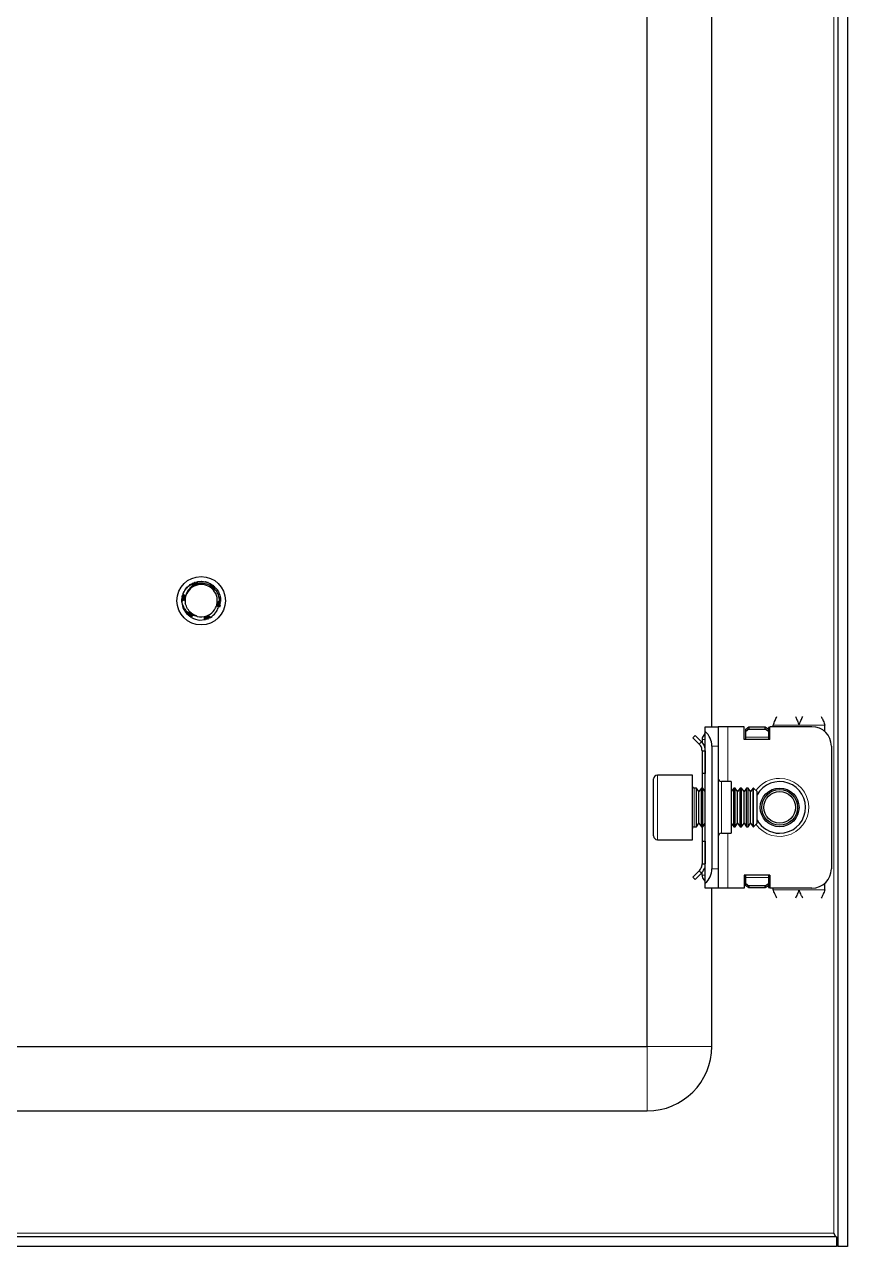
# Model space of a CAD drawing. Header units: millimetres. Extents: x 167 to 1262, y -597 to 1161.
# Drawn here: x 1134.5 to 1261.8, y -497 to -307.8 of the extents above; entities that cross this region are included whole.
import ezdxf

# ---------------------------------------------------------------- set-up
doc = ezdxf.new("R2010")
doc.units = ezdxf.units.MM

msp = doc.modelspace()

# ---------------------------------------------------------------- linework, layer by layer
at = {"color": 7, "linetype": 'Continuous', "lineweight": 25}
for p, q in [((1260.3, 1064), (1260.3, -497)), ((1261.8, 1064), (1261.8, -497)), ((1230.8, -466), (1230.8, 1033)), ((1240.8, -416.5), (1240.8, -41.5)), ((1159.54, -395.03), (1159.7, -394.9)), ((1159.56, -395.06), (1159.68, -394.88)), ((1159.99, -394.65), (1160.12, -394.51)), ((1161.2, -394.06), (1161.16, -394.07)), ((1161.35, -394.03), (1161.54, -394.01)), ((1162.34, -394.05), (1162.3, -394.04)), ((1162.52, -394.08), (1162.48, -394.07)), ((1162.7, -394.13), (1162.66, -394.12)), ((1162.7, -394.13), (1162.9, -394.24)), ((1162.88, -394.2), (1162.84, -394.18)), ((1163.24, -394.36), (1163.19, -394.34)), ((1163.24, -394.36), (1163.23, -394.47)), ((1163.24, -394.36), (1163.38, -394.48)), ((1163.41, -394.46), (1163.37, -394.44)), ((1163.58, -394.58), (1163.54, -394.55)), ((1163.58, -394.58), (1163.79, -394.77)), ((1163.75, -394.71), (1163.71, -394.68)), ((1163.89, -394.85), (1163.86, -394.81)), ((1164.03, -394.99), (1164, -394.95)), ((1158.8, -397), (1158.8, -396.99)), ((1158.81, -396.8), (1158.87, -396.49)), ((1158.81, -396.8), (1158.81, -396.85)), ((1158.83, -396.59), (1158.82, -396.64)), ((1158.86, -396.39), (1158.86, -396.44)), ((1158.91, -396.2), (1158.9, -396.24)), ((1158.97, -396.02), (1158.95, -396.06)), ((1159.02, -395.88), (1159.12, -395.7)), ((1159.03, -395.88), (1159.14, -395.69)), ((1164.62, -395.96), (1164.61, -395.95)), ((1164.68, -396.13), (1164.66, -396.09)), ((1164.72, -396.31), (1164.71, -396.27)), ((1164.76, -396.5), (1164.75, -396.45)), ((1164.79, -396.69), (1164.78, -396.64)), ((1164.8, -396.89), (1164.78, -397.13)), ((1164.79, -397.3), (1164.79, -397.25)), ((1164.8, -396.89), (1164.8, -396.84)), ((1164.8, -397.09), (1164.8, -397.04)), ((1159.51, -397.86), (1159.35, -397.45)), ((1159.64, -399.08), (1159.52, -398.94)), ((1159.53, -398.95), (1159.55, -398.97)), ((1159.64, -399.08), (1159.67, -399.11)), ((1159.78, -399.22), (1159.82, -399.25)), ((1164.72, -397.7), (1164.64, -397.94)), ((1164.67, -397.89), (1164.68, -397.84)), ((1164.72, -397.7), (1164.73, -397.65)), ((1164.76, -397.5), (1164.77, -397.45)), ((1159.94, -399.35), (1159.98, -399.38)), ((1160.11, -399.47), (1160.15, -399.5)), ((1161.61, -399.99), (1162.35, -399.92)), ((1162.49, -399.92), (1162.54, -399.9)), ((1162.68, -399.86), (1162.73, -399.85)), ((1162.88, -399.8), (1162.92, -399.78)), ((1163.25, -399.62), (1163.03, -399.7)), ((1163.07, -399.72), (1163.11, -399.7)), ((1163.43, -399.52), (1163.22, -399.63)), ((1163.25, -399.55), (1163.29, -399.6)), ((1163.25, -399.62), (1163.29, -399.6)), ((1250.3, -416.5), (1250.3, -416.25)), ((1258.3, -417.26), (1258.3, -416.25)), ((1238.24, -417.86), (1237.89, -418.21)), ((1239.22, -418.83), (1238.24, -417.86)), ((1239.6, -417.79), (1239.8, -417.58)), ((1239.8, -416.5), (1241.8, -416.5)), ((1239.8, -417.26), (1239.8, -416.5)), ((1239.8, -440.73), (1239.8, -417.26)), ((1241.8, -416.5), (1241.8, -419.5)), ((1243.3, -416.5), (1241.8, -416.5)), ((1245.8, -416.5), (1243.3, -416.5)), ((1245.8, -418.5), (1245.8, -416.5)), ((1246.05, -416.88), (1246.55, -416.52)), ((1246.55, -416.88), (1246.05, -417.23)), ((1246.05, -417.23), (1246.05, -416.88)), ((1246.05, -418.14), (1246.05, -417.23)), ((1246.05, -418.5), (1246.05, -418.14)), ((1246.55, -416.52), (1246.55, -416.88)), ((1246.55, -416.52), (1249.05, -416.52)), ((1246.55, -416.88), (1249.05, -416.88)), ((1249.05, -416.88), (1249.05, -416.52)), ((1249.05, -416.52), (1249.55, -416.88)), ((1249.55, -417.23), (1249.05, -416.88)), ((1249.55, -416.88), (1249.55, -417.23)), ((1249.55, -417.23), (1249.55, -418.14)), ((1249.55, -418.14), (1249.55, -418.5)), ((1249.6, -416.61), (1249.6, -418.5)), ((1249.8, -416.61), (1249.6, -416.61)), ((1249.8, -418.5), (1249.8, -416.5)), ((1256.3, -416.5), (1249.8, -416.5)), ((1238.86, -419.19), (1237.89, -418.21)), ((1238.86, -419.19), (1239.22, -418.83)), ((1239.3, -418.5), (1239.3, -418.89)), ((1240.8, -419.5), (1240.8, -438.5)), ((1241.8, -419.5), (1241.8, -438.5)), ((1249.8, -418.5), (1245.8, -418.5)), ((1259.3, -419.5), (1259.3, -438.5)), ((1239.3, -420.25), (1239.8, -420.25)), ((1239.3, -420.25), (1239.3, -423.75)), ((1239.8, -420.25), (1239.8, -423.75)), ((1239.8, -423.75), (1239.3, -423.75)), ((1239.3, -423.75), (1239.3, -426)), ((1231.8, -426.63), (1231.8, -424.6)), ((1237.8, -424), (1232.4, -424)), ((1237.8, -426.3), (1237.8, -424)), ((1243.8, -425), (1242.3, -425)), ((1243.8, -425), (1243.8, -433)), ((1231.8, -433.4), (1231.8, -426.63)), ((1237.8, -434), (1237.8, -426.3)), ((1238.41, -426), (1238.05, -426)), ((1238.8, -426.55), (1238.41, -426)), ((1238.41, -431.52), (1238.41, -426)), ((1239.19, -426), (1238.8, -426.55)), ((1238.8, -431.06), (1238.8, -426.55)), ((1239.41, -426), (1239.19, -426)), ((1239.19, -431.52), (1239.19, -426)), ((1239.8, -426.55), (1239.41, -426)), ((1239.41, -431.52), (1239.41, -426)), ((1244.19, -426), (1243.8, -426.55)), ((1244.41, -426), (1244.19, -426)), ((1244.19, -431.52), (1244.19, -426)), ((1244.8, -426.55), (1244.41, -426)), ((1244.41, -431.52), (1244.41, -426)), ((1245.19, -426), (1244.8, -426.55)), ((1244.8, -431.06), (1244.8, -426.55)), ((1245.41, -426), (1245.19, -426)), ((1245.19, -431.52), (1245.19, -426)), ((1245.8, -426.55), (1245.41, -426)), ((1245.41, -431.52), (1245.41, -426)), ((1246.19, -426), (1245.8, -426.55)), ((1245.8, -431.06), (1245.8, -426.55)), ((1246.41, -426), (1246.19, -426)), ((1246.19, -431.52), (1246.19, -426)), ((1246.8, -426.55), (1246.41, -426)), ((1246.41, -431.52), (1246.41, -426)), ((1247.19, -426), (1246.8, -426.55)), ((1246.8, -431.06), (1246.8, -426.55)), ((1247.25, -426), (1247.19, -426)), ((1247.19, -431.52), (1247.19, -426)), ((1247.8, -426.55), (1247.25, -426)), ((1247.25, -427.38), (1247.25, -426)), ((1247.25, -432), (1247.25, -427.38)), ((1247.8, -427.68), (1247.8, -426.55)), ((1247.8, -431.44), (1247.8, -427.68)), ((1238.41, -432), (1238.8, -431.44)), ((1238.8, -431.44), (1238.8, -431.06)), ((1238.8, -431.44), (1239.19, -432)), ((1239.41, -432), (1239.8, -431.44)), ((1243.8, -431.44), (1244.19, -432)), ((1244.41, -432), (1244.8, -431.44)), ((1244.8, -431.44), (1244.8, -431.06)), ((1244.8, -431.44), (1245.19, -432)), ((1245.41, -432), (1245.8, -431.44)), ((1245.8, -431.44), (1245.8, -431.06)), ((1245.8, -431.44), (1246.19, -432)), ((1246.41, -432), (1246.8, -431.44)), ((1246.8, -431.44), (1246.8, -431.06)), ((1246.8, -431.44), (1247.19, -432)), ((1247.25, -432), (1247.8, -431.44)), ((1238.05, -432), (1238.41, -432)), ((1238.41, -432), (1238.41, -431.52)), ((1239.19, -432), (1239.19, -431.52)), ((1239.19, -432), (1239.41, -432)), ((1239.3, -432), (1239.3, -434.25)), ((1239.41, -432), (1239.41, -431.52)), ((1242.3, -433), (1243.8, -433)), ((1244.19, -432), (1244.19, -431.52)), ((1244.19, -432), (1244.41, -432)), ((1244.41, -432), (1244.41, -431.52)), ((1245.19, -432), (1245.19, -431.52)), ((1245.19, -432), (1245.41, -432)), ((1245.41, -432), (1245.41, -431.52)), ((1246.19, -432), (1246.19, -431.52)), ((1246.19, -432), (1246.41, -432)), ((1246.41, -432), (1246.41, -431.52)), ((1247.19, -432), (1247.19, -431.52)), ((1247.19, -432), (1247.25, -432)), ((1232.4, -434), (1237.8, -434)), ((1239.3, -434.25), (1239.8, -434.25)), ((1239.3, -434.25), (1239.3, -437.75)), ((1239.8, -434.25), (1239.8, -437.75)), ((1238.86, -438.81), (1237.89, -439.78)), ((1238.86, -438.81), (1239.22, -439.16)), ((1239.3, -437.75), (1239.8, -437.75)), ((1241.8, -438.5), (1241.8, -441.5)), ((1238.24, -440.14), (1237.89, -439.78)), ((1239.22, -439.16), (1238.24, -440.14)), ((1239.3, -439.5), (1239.3, -439.04)), ((1239.8, -440.41), (1239.6, -440.2)), ((1239.8, -441.5), (1239.8, -440.73)), ((1249.8, -439.5), (1245.8, -439.5)), ((1245.8, -439.5), (1245.8, -441.5)), ((1246.05, -439.85), (1246.05, -439.5)), ((1246.05, -440.76), (1246.05, -439.85)), ((1246.05, -441.12), (1246.05, -440.76)), ((1246.05, -440.76), (1246.55, -441.12)), ((1249.05, -441.12), (1249.55, -440.76)), ((1249.55, -439.5), (1249.55, -439.85)), ((1249.55, -439.85), (1249.55, -440.76)), ((1249.55, -440.76), (1249.55, -441.12)), ((1249.6, -439.5), (1249.6, -441.38)), ((1249.8, -439.5), (1249.8, -441.5)), ((1258.3, -441.75), (1258.3, -440.73)), ((1241.8, -441.5), (1239.8, -441.5)), ((1240.8, -466), (1240.8, -441.5)), ((1243.3, -441.5), (1241.8, -441.5)), ((1245.8, -441.5), (1243.3, -441.5)), ((1246.55, -441.47), (1246.05, -441.12)), ((1246.55, -441.12), (1246.55, -441.47)), ((1249.05, -441.12), (1246.55, -441.12)), ((1249.05, -441.47), (1246.55, -441.47)), ((1249.05, -441.47), (1249.05, -441.12)), ((1249.55, -441.12), (1249.05, -441.47)), ((1249.6, -441.38), (1249.8, -441.38)), ((1256.3, -441.5), (1249.8, -441.5)), ((1250.3, -441.75), (1250.3, -441.5)), ((946.8, -466), (1230.8, -466)), ((946.8, -476), (1230.8, -476)), ((1260.1, -495.5), (917.5, -495.5)), ((1259.7, -494.9), (1259.95, -495.5)), ((1260.1, -495.5), (1260.1, -497)), ((1260.1, -497), (917.5, -497)), ((1261.8, -497), (1260.3, -497))]:
    msp.add_line(p, q, dxfattribs=at)
at = {"color": 8, "linetype": 'Continuous', "lineweight": 18}
for p, q in [((1259.7, 1061.9), (1259.7, -494.9)), ((1250.3, -416.25), (1254.3, -416.25)), ((1258.3, -416.25), (1254.3, -416.25)), ((1239.8, -418), (1239.6, -417.79)), ((1243.3, -416.5), (1243.3, -425)), ((1249.55, -418.14), (1246.05, -418.14)), ((1239.8, -418.5), (1239.3, -418.5)), ((1241.8, -419.5), (1240.8, -419.5)), ((1232.4, -424), (1232.4, -426.3)), ((1242.3, -425), (1242.3, -433)), ((1232.4, -426.3), (1232.4, -434)), ((1238.05, -426), (1238.05, -432)), ((1243.3, -433), (1243.3, -441.5)), ((1240.8, -438.5), (1241.8, -438.5)), ((1239.8, -439.5), (1239.3, -439.5)), ((1239.8, -440), (1239.6, -440.2)), ((1246.05, -439.85), (1249.55, -439.85)), ((1254.3, -441.75), (1250.3, -441.75)), ((1258.3, -441.75), (1254.3, -441.75)), ((1230.8, -466), (1230.8, -476)), ((1230.8, -466), (1240.8, -466)), ((1259.7, -494.9), (917.9, -494.9))]:
    msp.add_line(p, q, dxfattribs=at)
at = {"color": 7, "linetype": 'Continuous', "lineweight": 25}
for centre, radius in [((1161.8, -397), 3.75), ((1251.3, -429), 3), ((1251.3, -429), 2.76), ((1251.3, -429), 2.45)]:
    msp.add_circle(centre, radius, dxfattribs=at)
for centre, radius, start, end in [((1161.8, -397), 2.5, 108.5944, 168.5944), ((1161.8, -397), 2.5, 48.5944, 108.5944), ((1161.8, -397), 2.5, 348.5944, 48.5944), ((1161.8, -397), 3, 180, 220.7437), ((1161.8, -397), 2.5, 168.5944, 190.5165), ((1161.8, -397), 2.5, 288.5944, 348.5944), ((1161.8, -397), 3, 239.9286, 266.2193), ((1161.8, -397), 2.5, 255.8881, 288.5944), ((1240.3, -418.5), 1, 135, 180), ((1237.8, -419.5), 3, 360, 48.1897), ((1256.3, -419.5), 3, 360, 90), ((1232.4, -424.6), 0.6, 90, 180), ((1238.05, -425.75), 0.25, 180, 270), ((1242.3, -424.5), 0.5, 180, 270), ((1251.3, -429), 4, 270, 151.045), ((1251.3, -429), 4, 208.955, 270), ((1238.05, -432.25), 0.25, 90, 180), ((1242.3, -433.5), 0.5, 90, 180), ((1232.4, -433.4), 0.6, 180, 270), ((1237.8, -438.5), 3, 311.8103, 360), ((1256.3, -438.5), 3, 270, 360), ((1240.3, -439.5), 1, 180, 225), ((1230.8, -466), 10, 270, 0)]:
    msp.add_arc(centre, radius, start, end, dxfattribs=at)
at = {"color": 8, "linetype": 'Continuous', "lineweight": 18}
for start, end in [(215.4622, 90), (90, 144.5378)]:
    msp.add_arc((1251.3, -429), 4.5, start, end, dxfattribs=at)
at = {"color": 7, "linetype": 'Continuous', "lineweight": 25}
for points, knots in [([(1158.97, -396.02), (1159.18, -395.59), (1159.49, -394.95), (1160.08, -394.55), (1160.28, -394.41)], [0, 0, 0, 0, 0.657042, 1, 1, 1, 1]), ([(1159.17, -395.61), (1159.2, -395.54), (1159.28, -395.33), (1159.44, -395.17), (1159.55, -395.06)], [0, 0, 0, 0, 0.333789, 1, 1, 1, 1]), ([(1159.25, -395.48), (1159.27, -395.42), (1159.38, -395.13), (1159.62, -394.92), (1159.83, -394.74)], [0, 0, 0, 0, 0.171865, 1, 1, 1, 1]), ([(1160.64, -394.63), (1160.58, -394.67), (1160.26, -394.86), (1159.76, -395.32), (1159.46, -395.91), (1159.37, -396.25), (1159.35, -396.31)], [0, 0, 0, 0, 0.104785, 0.513079, 0.918136, 1, 1, 1, 1]), ([(1159.54, -395.03), (1159.53, -395.04), (1159.52, -395.05), (1159.5, -395.07), (1159.49, -395.09)], [0, 0, 0, 0, 0.296796, 1, 1, 1, 1]), ([(1159.66, -394.9), (1159.66, -394.9), (1159.65, -394.91), (1159.64, -394.92), (1159.63, -394.93)], [0, 0, 0, 0, 0.4842322, 1, 1, 1, 1]), ([(1159.8, -394.77), (1159.79, -394.77), (1159.78, -394.78), (1159.77, -394.79), (1159.76, -394.8)], [0, 0, 0, 0, 0.485158, 1, 1, 1, 1]), ([(1159.94, -394.64), (1159.93, -394.65), (1159.92, -394.66), (1159.91, -394.67), (1159.9, -394.67)], [0, 0, 0, 0, 0.484546, 1, 1, 1, 1]), ([(1160.1, -394.53), (1160.09, -394.53), (1160.08, -394.54), (1160.06, -394.55), (1160.06, -394.56)], [0, 0, 0, 0, 0.482687, 1, 1, 1, 1]), ([(1160.1, -394.53), (1160.11, -394.52), (1160.16, -394.49), (1160.21, -394.46), (1160.26, -394.45)], [0, 0, 0, 0, 0.2307506, 1, 1, 1, 1]), ([(1160.27, -394.42), (1160.26, -394.42), (1160.24, -394.43), (1160.23, -394.44), (1160.22, -394.45)], [0, 0, 0, 0, 0.480194, 1, 1, 1, 1]), ([(1160.27, -394.42), (1160.3, -394.44), (1160.36, -394.47), (1160.43, -394.54), (1160.46, -394.59), (1160.48, -394.62)], [0, 0, 0, 0, 0.362858, 0.693435, 1, 1, 1, 1]), ([(1160.63, -394.68), (1160.61, -394.68), (1160.57, -394.67), (1160.51, -394.64), (1160.43, -394.59), (1160.34, -394.52), (1160.3, -394.45), (1160.28, -394.41)], [0, 0, 0, 0, 0.084477, 0.253367, 0.470159, 0.686909, 1, 1, 1, 1]), ([(1160.45, -394.32), (1160.44, -394.32), (1160.42, -394.33), (1160.41, -394.34), (1160.4, -394.34)], [0, 0, 0, 0, 0.477867, 1, 1, 1, 1]), ([(1160.56, -394.62), (1160.56, -394.61), (1160.55, -394.56), (1160.51, -394.48), (1160.46, -394.41), (1160.42, -394.36), (1160.4, -394.34)], [0, 0, 0, 0, 0.1541827, 0.4625673, 0.7280914, 1, 1, 1, 1]), ([(1160.45, -394.32), (1160.48, -394.34), (1160.53, -394.38), (1160.6, -394.46), (1160.64, -394.53), (1160.67, -394.6), (1160.68, -394.63), (1160.68, -394.64)], [0, 0, 0, 0, 0.2607623, 0.4948046, 0.7237939, 0.9427899, 1, 1, 1, 1]), ([(1160.63, -394.23), (1160.63, -394.24), (1160.61, -394.24), (1160.6, -394.25), (1160.59, -394.25)], [0, 0, 0, 0, 0.476486, 1, 1, 1, 1]), ([(1160.72, -394.65), (1160.72, -394.63), (1160.73, -394.58), (1160.72, -394.5), (1160.69, -394.4), (1160.64, -394.32), (1160.61, -394.28), (1160.59, -394.25)], [0, 0, 0, 0, 0.114393, 0.350182, 0.585971, 0.790611, 1, 1, 1, 1]), ([(1160.63, -394.23), (1160.65, -394.23), (1160.71, -394.2), (1160.78, -394.19), (1160.83, -394.18)], [0, 0, 0, 0, 0.301025, 1, 1, 1, 1]), ([(1160.63, -394.23), (1160.66, -394.26), (1160.71, -394.3), (1160.77, -394.38), (1160.81, -394.46), (1160.83, -394.55), (1160.84, -394.61), (1160.83, -394.65), (1160.83, -394.66)], [0, 0, 0, 0, 0.218347, 0.41099, 0.598711, 0.777744, 0.945667, 1, 1, 1, 1]), ([(1161.01, -394.63), (1160.99, -394.63), (1160.94, -394.65), (1160.87, -394.66), (1160.77, -394.66), (1160.7, -394.65), (1160.66, -394.64), (1160.64, -394.63)], [0, 0, 0, 0, 0.099011, 0.388276, 0.61301, 0.895384, 1, 1, 1, 1]), ([(1160.83, -394.16), (1160.82, -394.16), (1160.8, -394.17), (1160.79, -394.17), (1160.78, -394.18)], [0, 0, 0, 0, 0.4765794, 1, 1, 1, 1]), ([(1160.85, -394.66), (1160.86, -394.65), (1160.87, -394.62), (1160.88, -394.54), (1160.88, -394.44), (1160.86, -394.35), (1160.83, -394.26), (1160.8, -394.2), (1160.78, -394.18)], [0, 0, 0, 0, 0.019058, 0.219488, 0.419831, 0.620151, 0.807785, 1, 1, 1, 1]), ([(1160.83, -394.16), (1160.85, -394.19), (1160.9, -394.24), (1160.94, -394.32), (1160.97, -394.4), (1160.98, -394.49), (1160.97, -394.56), (1160.96, -394.6), (1160.95, -394.62)], [0, 0, 0, 0, 0.213002, 0.396975, 0.575181, 0.744364, 0.902779, 1, 1, 1, 1]), ([(1161.02, -394.1), (1161.01, -394.1), (1161, -394.11), (1160.98, -394.11), (1160.97, -394.11)], [0, 0, 0, 0, 0.4789775, 1, 1, 1, 1]), ([(1160.98, -394.61), (1160.99, -394.59), (1161.01, -394.53), (1161.03, -394.45), (1161.03, -394.36), (1161.03, -394.24), (1160.99, -394.17), (1160.97, -394.11)], [0, 0, 0, 0, 0.147065, 0.321231, 0.495346, 0.669443, 1, 1, 1, 1]), ([(1161.27, -394.39), (1161.26, -394.41), (1161.24, -394.46), (1161.18, -394.53), (1161.09, -394.6), (1161.03, -394.62), (1161.01, -394.63)], [0, 0, 0, 0, 0.153621, 0.528305, 0.811762, 1, 1, 1, 1]), ([(1161.02, -394.1), (1161.04, -394.13), (1161.07, -394.19), (1161.1, -394.27), (1161.12, -394.36), (1161.11, -394.44), (1161.1, -394.51), (1161.07, -394.57), (1161.05, -394.6), (1161.04, -394.61)], [0, 0, 0, 0, 0.1954613, 0.3596487, 0.5176065, 0.6667879, 0.8062679, 0.9362427, 1, 1, 1, 1]), ([(1161.09, -394.56), (1161.09, -394.56), (1161.13, -394.51), (1161.16, -394.43), (1161.18, -394.32), (1161.19, -394.23), (1161.18, -394.14), (1161.17, -394.09), (1161.16, -394.07)], [0, 0, 0, 0, 0.001313, 0.309582, 0.493731, 0.677835, 0.837663, 1, 1, 1, 1]), ([(1161.2, -394.06), (1161.22, -394.08), (1161.24, -394.14), (1161.26, -394.22), (1161.26, -394.3), (1161.24, -394.38), (1161.21, -394.47), (1161.16, -394.53), (1161.13, -394.56)], [0, 0, 0, 0, 0.162579, 0.32416, 0.478216, 0.623372, 0.759205, 1, 1, 1, 1]), ([(1161.13, -394.56), (1161.15, -394.54), (1161.2, -394.5), (1161.24, -394.44), (1161.27, -394.4), (1161.27, -394.39)], [0, 0, 0, 0, 0.41332, 0.833507, 1, 1, 1, 1]), ([(1161.2, -394.06), (1161.23, -394.05), (1161.56, -393.99), (1162.19, -393.98), (1162.85, -394.16), (1163.19, -394.34), (1163.25, -394.37)], [0, 0, 0, 0, 0.044285, 0.46488, 0.894202, 1, 1, 1, 1]), ([(1163.25, -394.68), (1163.19, -394.64), (1162.86, -394.47), (1162.19, -394.28), (1161.57, -394.32), (1161.27, -394.39), (1161.27, -394.39)], [0, 0, 0, 0, 0.102158, 0.551599, 0.99962, 1, 1, 1, 1]), ([(1161.64, -394.02), (1161.7, -394.01), (1161.87, -393.98), (1162.04, -394), (1162.14, -394.02)], [0, 0, 0, 0, 0.399625, 1, 1, 1, 1]), ([(1162.3, -394.06), (1162.35, -394.06), (1162.5, -394.06), (1162.64, -394.11), (1162.74, -394.15)], [0, 0, 0, 0, 0.353316, 1, 1, 1, 1]), ([(1163.17, -394.65), (1163.17, -394.65), (1163.17, -394.61), (1163.18, -394.55), (1163.2, -394.46), (1163.24, -394.4), (1163.25, -394.37)], [0, 0, 0, 0, 0.058255, 0.305509, 0.64716, 1, 1, 1, 1]), ([(1163.25, -394.68), (1163.27, -394.65), (1163.31, -394.61), (1163.35, -394.52), (1163.36, -394.47), (1163.37, -394.44)], [0, 0, 0, 0, 0.351509, 0.671861, 1, 1, 1, 1]), ([(1163.46, -395.12), (1163.45, -395.11), (1163.41, -395.08), (1163.36, -395.02), (1163.31, -394.93), (1163.28, -394.85), (1163.26, -394.76), (1163.25, -394.7), (1163.25, -394.68)], [0, 0, 0, 0, 0.066273, 0.267344, 0.423096, 0.618734, 0.814089, 1, 1, 1, 1]), ([(1163.41, -394.46), (1163.41, -394.5), (1163.4, -394.57), (1163.37, -394.66), (1163.33, -394.75), (1163.29, -394.8), (1163.27, -394.81), (1163.27, -394.81)], [0, 0, 0, 0, 0.275174, 0.5228455, 0.7652252, 0.9970202, 1, 1, 1, 1]), ([(1163.29, -394.86), (1163.3, -394.86), (1163.34, -394.84), (1163.4, -394.79), (1163.46, -394.71), (1163.51, -394.64), (1163.53, -394.58), (1163.54, -394.55)], [0, 0, 0, 0, 0.084965, 0.329338, 0.573716, 0.784411, 1, 1, 1, 1]), ([(1163.58, -394.58), (1163.58, -394.62), (1163.57, -394.68), (1163.53, -394.77), (1163.48, -394.85), (1163.41, -394.91), (1163.37, -394.95), (1163.34, -394.96), (1163.33, -394.96)], [0, 0, 0, 0, 0.222831, 0.420099, 0.612409, 0.79585, 0.967895, 1, 1, 1, 1]), ([(1163.35, -394.99), (1163.35, -394.99), (1163.38, -394.98), (1163.45, -394.95), (1163.53, -394.9), (1163.61, -394.83), (1163.67, -394.76), (1163.69, -394.71), (1163.71, -394.68)], [0, 0, 0, 0, 0.002693, 0.20821, 0.413641, 0.619057, 0.807274, 1, 1, 1, 1]), ([(1163.75, -394.71), (1163.73, -394.74), (1163.72, -394.81), (1163.67, -394.89), (1163.61, -394.96), (1163.54, -395.01), (1163.49, -395.04), (1163.45, -395.05), (1163.44, -395.05)], [0, 0, 0, 0, 0.219212, 0.409339, 0.593597, 0.768568, 0.932394, 1, 1, 1, 1]), ([(1163.45, -395.08), (1163.48, -395.07), (1163.55, -395.06), (1163.64, -395.02), (1163.72, -394.97), (1163.8, -394.9), (1163.84, -394.84), (1163.86, -394.81)], [0, 0, 0, 0, 0.190996, 0.383798, 0.576553, 0.78528, 1, 1, 1, 1]), ([(1163.9, -395.2), (1163.9, -395.2), (1163.87, -395.22), (1163.82, -395.23), (1163.73, -395.24), (1163.63, -395.23), (1163.53, -395.18), (1163.48, -395.14), (1163.46, -395.12)], [0, 0, 0, 0, 0.045866, 0.230744, 0.387461, 0.658246, 0.861978, 1, 1, 1, 1]), ([(1163.89, -394.85), (1163.88, -394.88), (1163.85, -394.94), (1163.79, -395.01), (1163.73, -395.07), (1163.66, -395.1), (1163.59, -395.13), (1163.54, -395.13), (1163.52, -395.13)], [0, 0, 0, 0, 0.211659, 0.390361, 0.562352, 0.724819, 0.876696, 1, 1, 1, 1]), ([(1163.54, -395.15), (1163.55, -395.15), (1163.61, -395.16), (1163.71, -395.14), (1163.82, -395.09), (1163.91, -395.04), (1163.97, -394.98), (1164, -394.95)], [0, 0, 0, 0, 0.046579, 0.362688, 0.551736, 0.740753, 1, 1, 1, 1]), ([(1163.54, -395.18), (1163.57, -395.2), (1163.63, -395.22), (1163.73, -395.22), (1163.82, -395.22), (1163.87, -395.21), (1163.9, -395.2)], [0, 0, 0, 0, 0.251795, 0.502165, 0.752314, 1, 1, 1, 1]), ([(1164.03, -394.99), (1164.01, -395.01), (1163.98, -395.06), (1163.92, -395.12), (1163.85, -395.16), (1163.77, -395.19), (1163.7, -395.2), (1163.64, -395.21), (1163.6, -395.2), (1163.58, -395.19)], [0, 0, 0, 0, 0.169226, 0.337427, 0.497935, 0.649179, 0.790582, 0.922688, 1, 1, 1, 1]), ([(1164.64, -397.03), (1164.64, -396.96), (1164.62, -396.57), (1164.44, -395.9), (1164.07, -395.42), (1163.9, -395.2)], [0, 0, 0, 0, 0.108003, 0.585763, 1, 1, 1, 1]), ([(1164.03, -394.99), (1164.15, -395.14), (1164.43, -395.49), (1164.72, -396.15), (1164.78, -396.66), (1164.8, -396.91)], [0, 0, 0, 0, 0.274163, 0.639603, 1, 1, 1, 1]), ([(1164.11, -395.11), (1164.15, -395.15), (1164.29, -395.29), (1164.39, -395.46), (1164.45, -395.58)], [0, 0, 0, 0, 0.288707, 1, 1, 1, 1]), ([(1159.29, -396.71), (1159.29, -396.72), (1159.27, -396.76), (1159.23, -396.81), (1159.18, -396.86), (1159.11, -396.91), (1159.03, -396.95), (1158.95, -396.98), (1158.87, -396.99), (1158.83, -396.99), (1158.8, -396.99)], [0, 0, 0, 0, 0.060221, 0.18113, 0.301988, 0.42281, 0.589437, 0.75603, 0.87711, 1, 1, 1, 1]), ([(1158.8, -397.01), (1158.8, -396.95), (1158.8, -396.88), (1158.82, -396.8), (1158.82, -396.77)], [0, 0, 0, 0, 0.659859, 1, 1, 1, 1]), ([(1158.8, -397.01), (1158.83, -396.99), (1158.9, -396.95), (1158.99, -396.93), (1159.05, -396.93), (1159.08, -396.92)], [0, 0, 0, 0, 0.371226, 0.708872, 1, 1, 1, 1]), ([(1159.73, -398.78), (1159.71, -398.76), (1159.46, -398.53), (1159.12, -398.07), (1158.88, -397.46), (1158.82, -397.11), (1158.8, -397)], [0, 0, 0, 0, 0.050685, 0.485619, 0.826643, 1, 1, 1, 1]), ([(1158.81, -396.8), (1158.84, -396.79), (1158.91, -396.76), (1159, -396.74), (1159.09, -396.74), (1159.18, -396.75), (1159.22, -396.77), (1159.24, -396.78)], [0, 0, 0, 0, 0.235039, 0.445532, 0.651268, 0.847853, 1, 1, 1, 1]), ([(1159.16, -396.87), (1159.13, -396.86), (1159.07, -396.84), (1158.98, -396.82), (1158.89, -396.83), (1158.84, -396.84), (1158.81, -396.85)], [0, 0, 0, 0, 0.237597, 0.516729, 0.755527, 1, 1, 1, 1]), ([(1159.27, -396.75), (1159.24, -396.74), (1159.19, -396.7), (1159.1, -396.66), (1159, -396.64), (1158.91, -396.63), (1158.85, -396.64), (1158.82, -396.64)], [0, 0, 0, 0, 0.189173, 0.404697, 0.62022, 0.807935, 1, 1, 1, 1]), ([(1158.83, -396.59), (1158.86, -396.58), (1158.93, -396.56), (1159.03, -396.55), (1159.12, -396.56), (1159.2, -396.59), (1159.26, -396.62), (1159.29, -396.64), (1159.3, -396.65)], [0, 0, 0, 0, 0.214065, 0.402363, 0.585629, 0.760234, 0.923894, 1, 1, 1, 1]), ([(1158.86, -396.39), (1158.87, -396.34), (1158.89, -396.26), (1158.92, -396.19), (1158.93, -396.16)], [0, 0, 0, 0, 0.6579883, 1, 1, 1, 1]), ([(1158.86, -396.39), (1158.9, -396.38), (1158.97, -396.37), (1159.06, -396.38), (1159.15, -396.4), (1159.22, -396.43), (1159.28, -396.48), (1159.31, -396.51), (1159.33, -396.53)], [0, 0, 0, 0, 0.208898, 0.388587, 0.562428, 0.727295, 0.881578, 1, 1, 1, 1]), ([(1159.32, -396.65), (1159.32, -396.64), (1159.29, -396.6), (1159.22, -396.55), (1159.14, -396.49), (1159.05, -396.46), (1158.95, -396.44), (1158.89, -396.44), (1158.86, -396.44)], [0, 0, 0, 0, 0.069872, 0.258455, 0.446951, 0.635422, 0.81547, 1, 1, 1, 1]), ([(1159.33, -396.5), (1159.32, -396.48), (1159.28, -396.43), (1159.22, -396.38), (1159.15, -396.32), (1159.07, -396.28), (1158.99, -396.25), (1158.93, -396.25), (1158.9, -396.24)], [0, 0, 0, 0, 0.137266, 0.30795, 0.478578, 0.649185, 0.822833, 1, 1, 1, 1]), ([(1158.91, -396.2), (1158.94, -396.2), (1159, -396.19), (1159.09, -396.21), (1159.17, -396.24), (1159.24, -396.28), (1159.29, -396.34), (1159.33, -396.39), (1159.35, -396.43), (1159.36, -396.44)], [0, 0, 0, 0, 0.165667, 0.330522, 0.488809, 0.638525, 0.778629, 0.909213, 1, 1, 1, 1]), ([(1159.33, -396.36), (1159.32, -396.35), (1159.3, -396.3), (1159.25, -396.24), (1159.18, -396.17), (1159.1, -396.12), (1159.03, -396.08), (1158.98, -396.07), (1158.95, -396.06)], [0, 0, 0, 0, 0.076151, 0.276704, 0.47712, 0.677473, 0.837574, 1, 1, 1, 1]), ([(1158.97, -396.02), (1159, -396.02), (1159.05, -396.03), (1159.13, -396.06), (1159.2, -396.1), (1159.26, -396.15), (1159.31, -396.21), (1159.34, -396.28), (1159.36, -396.33), (1159.36, -396.36), (1159.36, -396.37)], [0, 0, 0, 0, 0.154027, 0.307095, 0.452862, 0.590123, 0.718565, 0.838856, 0.95247, 1, 1, 1, 1]), ([(1159.04, -395.88), (1159.06, -395.83), (1159.09, -395.7), (1159.15, -395.59), (1159.19, -395.53)], [0, 0, 0, 0, 0.462482, 1, 1, 1, 1]), ([(1159.29, -396.66), (1159.29, -396.77), (1159.27, -397.04), (1159.32, -397.3), (1159.35, -397.45)], [0, 0, 0, 0, 0.408521, 1, 1, 1, 1]), ([(1159.35, -396.5), (1159.35, -396.51), (1159.34, -396.56), (1159.32, -396.61), (1159.3, -396.65), (1159.29, -396.66)], [0, 0, 0, 0, 0.157682, 0.8030401, 1, 1, 1, 1]), ([(1159.35, -396.31), (1159.36, -396.34), (1159.37, -396.4), (1159.36, -396.47), (1159.35, -396.5)], [0, 0, 0, 0, 0.544473, 1, 1, 1, 1]), ([(1164.25, -397.49), (1164.26, -397.46), (1164.28, -397.38), (1164.34, -397.28), (1164.4, -397.2), (1164.47, -397.13), (1164.54, -397.08), (1164.6, -397.05), (1164.63, -397.04), (1164.64, -397.03)], [0, 0, 0, 0, 0.125166, 0.336769, 0.488675, 0.640371, 0.791962, 0.943503, 1, 1, 1, 1]), ([(1164.33, -397.31), (1164.35, -397.33), (1164.4, -397.37), (1164.49, -397.42), (1164.58, -397.45), (1164.68, -397.46), (1164.74, -397.46), (1164.77, -397.45)], [0, 0, 0, 0, 0.19243, 0.403622, 0.614801, 0.805152, 1, 1, 1, 1]), ([(1164.79, -397.3), (1164.75, -397.31), (1164.69, -397.33), (1164.59, -397.35), (1164.5, -397.34), (1164.42, -397.32), (1164.36, -397.3), (1164.34, -397.28), (1164.34, -397.28)], [0, 0, 0, 0, 0.227908, 0.430276, 0.627707, 0.816134, 0.99284, 1, 1, 1, 1]), ([(1164.41, -397.2), (1164.41, -397.2), (1164.45, -397.22), (1164.52, -397.25), (1164.61, -397.26), (1164.71, -397.26), (1164.76, -397.25), (1164.79, -397.25)], [0, 0, 0, 0, 0.050156, 0.304513, 0.55888, 0.776903, 1, 1, 1, 1]), ([(1164.8, -397.09), (1164.77, -397.11), (1164.71, -397.14), (1164.61, -397.16), (1164.53, -397.17), (1164.47, -397.16), (1164.45, -397.15)], [0, 0, 0, 0, 0.293779, 0.558982, 0.818494, 1, 1, 1, 1]), ([(1164.49, -395.7), (1164.51, -395.73), (1164.6, -395.86), (1164.65, -396.03), (1164.68, -396.16)], [0, 0, 0, 0, 0.192577, 1, 1, 1, 1]), ([(1164.58, -397.06), (1164.59, -397.07), (1164.64, -397.07), (1164.72, -397.07), (1164.77, -397.05), (1164.8, -397.04)], [0, 0, 0, 0, 0.236131, 0.613435, 1, 1, 1, 1]), ([(1164.69, -396.25), (1164.71, -396.29), (1164.77, -396.44), (1164.78, -396.61), (1164.79, -396.72)], [0, 0, 0, 0, 0.28291, 1, 1, 1, 1]), ([(1160.8, -399.23), (1160.72, -399.19), (1160.4, -399.04), (1159.89, -398.62), (1159.64, -398.12), (1159.51, -397.86)], [0, 0, 0, 0, 0.130652, 0.560007, 1, 1, 1, 1]), ([(1159.53, -398.95), (1159.55, -398.93), (1159.58, -398.88), (1159.64, -398.83), (1159.7, -398.79), (1159.73, -398.78), (1159.73, -398.78)], [0, 0, 0, 0, 0.315056, 0.630194, 0.945514, 1, 1, 1, 1]), ([(1160.09, -398.83), (1160.06, -398.82), (1160, -398.8), (1159.92, -398.81), (1159.84, -398.81), (1159.76, -398.84), (1159.65, -398.88), (1159.58, -398.94), (1159.55, -398.97)], [0, 0, 0, 0, 0.149407, 0.278563, 0.407661, 0.536722, 0.727045, 1, 1, 1, 1]), ([(1159.64, -399.08), (1159.66, -399.05), (1159.69, -399), (1159.75, -398.93), (1159.81, -398.88), (1159.88, -398.85), (1159.96, -398.83), (1160.03, -398.82), (1160.08, -398.83), (1160.11, -398.84)], [0, 0, 0, 0, 0.159446, 0.318034, 0.469983, 0.61348, 0.747649, 0.872856, 1, 1, 1, 1]), ([(1160.16, -398.88), (1160.15, -398.88), (1160.12, -398.87), (1160.05, -398.88), (1159.97, -398.9), (1159.88, -398.93), (1159.81, -398.98), (1159.73, -399.04), (1159.7, -399.09), (1159.67, -399.11)], [0, 0, 0, 0, 0.018281, 0.175639, 0.332896, 0.490097, 0.647274, 0.821632, 1, 1, 1, 1]), ([(1159.73, -398.78), (1159.75, -398.77), (1159.79, -398.76), (1159.88, -398.75), (1159.98, -398.77), (1160.07, -398.81), (1160.15, -398.86), (1160.23, -398.94), (1160.3, -399.06), (1160.33, -399.14), (1160.34, -399.18)], [0, 0, 0, 0, 0.073646, 0.169563, 0.351373, 0.438893, 0.519676, 0.682906, 0.8512, 1, 1, 1, 1]), ([(1159.78, -399.22), (1159.8, -399.18), (1159.82, -399.12), (1159.88, -399.04), (1159.94, -398.98), (1160, -398.93), (1160.08, -398.9), (1160.14, -398.89), (1160.17, -398.89), (1160.17, -398.89)], [0, 0, 0, 0, 0.198035, 0.367663, 0.531495, 0.686664, 0.831818, 0.981917, 1, 1, 1, 1]), ([(1160.23, -398.96), (1160.22, -398.96), (1160.18, -398.96), (1160.11, -398.99), (1160.02, -399.03), (1159.94, -399.09), (1159.87, -399.16), (1159.84, -399.22), (1159.82, -399.25)], [0, 0, 0, 0, 0.0505, 0.241124, 0.431653, 0.622154, 0.808692, 1, 1, 1, 1]), ([(1159.94, -399.35), (1159.95, -399.31), (1159.96, -399.25), (1160.01, -399.16), (1160.06, -399.09), (1160.13, -399.03), (1160.19, -398.99), (1160.23, -398.98), (1160.25, -398.98)], [0, 0, 0, 0, 0.209239, 0.392702, 0.571062, 0.740844, 0.899958, 1, 1, 1, 1]), ([(1160.3, -399.06), (1160.27, -399.07), (1160.21, -399.1), (1160.14, -399.15), (1160.07, -399.22), (1160.01, -399.3), (1159.99, -399.35), (1159.98, -399.38)], [0, 0, 0, 0, 0.172104, 0.391099, 0.610089, 0.802801, 1, 1, 1, 1]), ([(1160.11, -399.47), (1160.11, -399.44), (1160.12, -399.37), (1160.15, -399.27), (1160.2, -399.2), (1160.25, -399.14), (1160.29, -399.11), (1160.31, -399.1)], [0, 0, 0, 0, 0.240212, 0.454711, 0.664287, 0.864517, 1, 1, 1, 1]), ([(1160.34, -399.21), (1160.32, -399.22), (1160.27, -399.26), (1160.22, -399.33), (1160.17, -399.41), (1160.16, -399.47), (1160.15, -399.5)], [0, 0, 0, 0, 0.228254, 0.510351, 0.752319, 1, 1, 1, 1]), ([(1160.34, -399.18), (1160.34, -399.2), (1160.35, -399.25), (1160.36, -399.32), (1160.36, -399.41), (1160.34, -399.5), (1160.31, -399.56), (1160.3, -399.59)], [0, 0, 0, 0, 0.113604, 0.31095, 0.508229, 0.75166, 1, 1, 1, 1]), ([(1161.19, -399.42), (1160.91, -399.37), (1160.61, -399.32), (1160.35, -399.19), (1160.34, -399.18)], [0, 0, 0, 0, 0.9656715, 1, 1, 1, 1]), ([(1161.19, -399.42), (1161.1, -399.38), (1160.96, -399.33), (1160.84, -399.25), (1160.8, -399.23)], [0, 0, 0, 0, 0.681733, 1, 1, 1, 1]), ([(1163.27, -399.55), (1163.34, -399.5), (1163.69, -399.27), (1164.18, -398.76), (1164.4, -398.21), (1164.5, -397.96)], [0, 0, 0, 0, 0.128781, 0.613629, 1, 1, 1, 1]), ([(1164.5, -397.96), (1164.5, -397.96), (1164.47, -397.95), (1164.42, -397.93), (1164.36, -397.88), (1164.31, -397.82), (1164.27, -397.75), (1164.24, -397.65), (1164.24, -397.55), (1164.25, -397.5), (1164.25, -397.49)], [0, 0, 0, 0, 0.022761, 0.192243, 0.346896, 0.477535, 0.588677, 0.783334, 0.968624, 1, 1, 1, 1]), ([(1164.24, -397.56), (1164.24, -397.59), (1164.25, -397.66), (1164.29, -397.74), (1164.34, -397.82), (1164.4, -397.88), (1164.46, -397.93), (1164.49, -397.96), (1164.5, -397.96)], [0, 0, 0, 0, 0.182737, 0.363423, 0.543947, 0.724373, 0.904747, 1, 1, 1, 1]), ([(1164.67, -397.89), (1164.64, -397.89), (1164.58, -397.88), (1164.5, -397.86), (1164.42, -397.82), (1164.36, -397.78), (1164.31, -397.72), (1164.27, -397.66), (1164.25, -397.62), (1164.25, -397.61)], [0, 0, 0, 0, 0.164802, 0.328662, 0.485343, 0.633184, 0.771489, 0.900657, 1, 1, 1, 1]), ([(1164.26, -397.53), (1164.27, -397.55), (1164.29, -397.6), (1164.35, -397.67), (1164.42, -397.74), (1164.51, -397.79), (1164.59, -397.83), (1164.65, -397.84), (1164.68, -397.84)], [0, 0, 0, 0, 0.112687, 0.266978, 0.464332, 0.661607, 0.829157, 1, 1, 1, 1]), ([(1164.72, -397.7), (1164.68, -397.7), (1164.62, -397.71), (1164.52, -397.7), (1164.44, -397.67), (1164.37, -397.63), (1164.31, -397.58), (1164.28, -397.54), (1164.27, -397.52)], [0, 0, 0, 0, 0.207037, 0.38272, 0.55212, 0.712365, 0.86221, 1, 1, 1, 1]), ([(1164.76, -397.5), (1164.73, -397.51), (1164.66, -397.53), (1164.56, -397.53), (1164.48, -397.51), (1164.4, -397.48), (1164.33, -397.44), (1164.3, -397.41), (1164.28, -397.4)], [0, 0, 0, 0, 0.205811, 0.38496, 0.558827, 0.724121, 0.878934, 1, 1, 1, 1]), ([(1164.3, -397.45), (1164.32, -397.47), (1164.36, -397.52), (1164.44, -397.57), (1164.53, -397.62), (1164.63, -397.65), (1164.7, -397.65), (1164.73, -397.65)], [0, 0, 0, 0, 0.183111, 0.381533, 0.579913, 0.787111, 1, 1, 1, 1]), ([(1164.68, -397.83), (1164.67, -397.85), (1164.67, -397.91), (1164.64, -397.97), (1164.62, -398)], [0, 0, 0, 0, 0.405617, 1, 1, 1, 1]), ([(1160.28, -399.58), (1160.28, -399.55), (1160.28, -399.48), (1160.31, -399.38), (1160.34, -399.32), (1160.36, -399.3), (1160.36, -399.3)], [0, 0, 0, 0, 0.357139, 0.680979, 0.998183, 1, 1, 1, 1]), ([(1162.35, -399.92), (1162.34, -399.9), (1162.32, -399.86), (1162.31, -399.78), (1162.31, -399.7), (1162.32, -399.62), (1162.36, -399.54), (1162.42, -399.46), (1162.52, -399.4), (1162.58, -399.38), (1162.6, -399.37)], [0, 0, 0, 0, 0.098631, 0.238541, 0.378532, 0.49895, 0.601027, 0.777401, 0.9101, 1, 1, 1, 1]), ([(1162.5, -399.41), (1162.5, -399.42), (1162.47, -399.45), (1162.43, -399.5), (1162.39, -399.58), (1162.36, -399.67), (1162.34, -399.77), (1162.34, -399.85), (1162.35, -399.9), (1162.35, -399.92)], [0, 0, 0, 0, 0.036757, 0.1961925, 0.355485, 0.5146899, 0.7197462, 0.8820053, 1, 1, 1, 1]), ([(1162.49, -399.92), (1162.48, -399.89), (1162.45, -399.84), (1162.43, -399.75), (1162.42, -399.67), (1162.43, -399.59), (1162.45, -399.5), (1162.49, -399.44), (1162.52, -399.4)], [0, 0, 0, 0, 0.16279, 0.324686, 0.479688, 0.626058, 0.76302, 1, 1, 1, 1]), ([(1162.58, -399.38), (1162.57, -399.41), (1162.54, -399.46), (1162.51, -399.54), (1162.5, -399.64), (1162.5, -399.77), (1162.52, -399.85), (1162.54, -399.9)], [0, 0, 0, 0, 0.13286, 0.29106, 0.491007, 0.69089, 1, 1, 1, 1]), ([(1162.68, -399.86), (1162.66, -399.84), (1162.62, -399.78), (1162.58, -399.7), (1162.56, -399.61), (1162.56, -399.53), (1162.57, -399.45), (1162.59, -399.4), (1162.6, -399.37), (1162.61, -399.37)], [0, 0, 0, 0, 0.198483, 0.367712, 0.531083, 0.685778, 0.830503, 0.965152, 1, 1, 1, 1]), ([(1162.6, -399.37), (1162.61, -399.36), (1162.66, -399.35), (1162.74, -399.34), (1162.84, -399.34), (1162.93, -399.35), (1163.02, -399.37), (1163.09, -399.41), (1163.17, -399.46), (1163.23, -399.5), (1163.26, -399.54), (1163.27, -399.55)], [0, 0, 0, 0, 0.0429601, 0.1733, 0.2742626, 0.4010814, 0.5277159, 0.6542588, 0.7807587, 0.9368521, 1, 1, 1, 1]), ([(1162.69, -399.35), (1162.69, -399.35), (1162.67, -399.39), (1162.66, -399.47), (1162.65, -399.57), (1162.66, -399.67), (1162.68, -399.76), (1162.71, -399.82), (1162.73, -399.85)], [0, 0, 0, 0, 0.043388, 0.23288, 0.422274, 0.611632, 0.803279, 1, 1, 1, 1]), ([(1162.88, -399.8), (1162.85, -399.77), (1162.8, -399.73), (1162.75, -399.64), (1162.72, -399.56), (1162.7, -399.48), (1162.7, -399.4), (1162.71, -399.36), (1162.72, -399.34)], [0, 0, 0, 0, 0.208724, 0.39105, 0.568219, 0.73683, 0.894853, 1, 1, 1, 1]), ([(1162.81, -399.34), (1162.81, -399.37), (1162.8, -399.43), (1162.81, -399.53), (1162.83, -399.62), (1162.87, -399.71), (1162.9, -399.76), (1162.92, -399.78)], [0, 0, 0, 0, 0.181695, 0.396783, 0.61186, 0.803681, 1, 1, 1, 1]), ([(1163.07, -399.72), (1163.04, -399.69), (1162.98, -399.65), (1162.92, -399.58), (1162.88, -399.5), (1162.85, -399.42), (1162.85, -399.36), (1162.85, -399.34)], [0, 0, 0, 0, 0.234253, 0.442787, 0.646465, 0.841043, 1, 1, 1, 1]), ([(1162.96, -399.36), (1162.96, -399.36), (1162.96, -399.39), (1162.97, -399.46), (1163.01, -399.55), (1163.05, -399.63), (1163.09, -399.67), (1163.11, -399.7)], [0, 0, 0, 0, 0.00279, 0.269575, 0.536371, 0.765499, 1, 1, 1, 1]), ([(1163.25, -399.62), (1163.22, -399.6), (1163.16, -399.57), (1163.09, -399.49), (1163.05, -399.43), (1163.03, -399.39), (1163.03, -399.38)], [0, 0, 0, 0, 0.3195142, 0.6084926, 0.891527, 1, 1, 1, 1]), ([(1250.3, -416.25), (1250.4, -416), (1250.59, -415.52), (1250.78, -415.12), (1250.87, -414.92)], [0, 0, 0, 0, 0.502065, 1, 1, 1, 1]), ([(1253.73, -414.93), (1253.81, -415.09), (1253.99, -415.44), (1254.18, -415.93), (1254.29, -416.21), (1254.3, -416.25)], [0, 0, 0, 0, 0.415483, 0.917152, 1, 1, 1, 1]), ([(1254.3, -416.25), (1254.4, -416), (1254.59, -415.52), (1254.78, -415.12), (1254.87, -414.92)], [0, 0, 0, 0, 0.5020654, 1, 1, 1, 1]), ([(1257.73, -414.93), (1257.81, -415.09), (1257.99, -415.44), (1258.18, -415.93), (1258.29, -416.21), (1258.3, -416.25)], [0, 0, 0, 0, 0.415483, 0.917152, 1, 1, 1, 1]), ([(1239.3, -420.25), (1239.28, -420.06), (1239.25, -419.77), (1239.07, -419.41), (1238.93, -419.26), (1238.86, -419.19)], [0, 0, 0, 0, 0.485042, 0.738404, 1, 1, 1, 1]), ([(1239.8, -420.25), (1239.78, -420), (1239.73, -419.52), (1239.44, -419.06), (1239.24, -418.86), (1239.22, -418.83)], [0, 0, 0, 0, 0.461863, 0.923726, 1, 1, 1, 1]), ([(1238.86, -438.81), (1238.98, -438.66), (1239.17, -438.43), (1239.28, -438.05), (1239.3, -437.85), (1239.3, -437.75)], [0, 0, 0, 0, 0.485042, 0.738404, 1, 1, 1, 1]), ([(1239.22, -439.16), (1239.37, -438.97), (1239.68, -438.59), (1239.8, -438.07), (1239.8, -437.79), (1239.8, -437.75)], [0, 0, 0, 0, 0.461863, 0.923726, 1, 1, 1, 1]), ([(1250.88, -443.06), (1250.8, -442.9), (1250.62, -442.55), (1250.43, -442.07), (1250.32, -441.79), (1250.3, -441.75)], [0, 0, 0, 0, 0.415483, 0.917152, 1, 1, 1, 1]), ([(1254.3, -441.75), (1254.21, -441.99), (1254.02, -442.48), (1253.83, -442.87), (1253.73, -443.07)], [0, 0, 0, 0, 0.5020654, 1, 1, 1, 1]), ([(1254.88, -443.06), (1254.8, -442.9), (1254.62, -442.55), (1254.43, -442.07), (1254.32, -441.79), (1254.3, -441.75)], [0, 0, 0, 0, 0.415483, 0.917152, 1, 1, 1, 1]), ([(1258.3, -441.75), (1258.21, -441.99), (1258.02, -442.48), (1257.83, -442.87), (1257.73, -443.07)], [0, 0, 0, 0, 0.502065, 1, 1, 1, 1]), ([(1260.1, -495.89), (1260.11, -495.91), (1260.26, -496.28), (1260.28, -496.65), (1260.3, -497)], [0, 0, 0, 0, 0.054097, 1, 1, 1, 1])]:
    msp.add_open_spline(points, degree=3, knots=knots, dxfattribs=at)
msp.add_open_spline([(1260.1, -495.5), (1260.07, -495.49), (1260, -495.47), (1259.9, -495.33), (1259.8, -495.13), (1259.74, -494.98), (1259.7, -494.9)], degree=3, dxfattribs=at)

doc.saveas('drawing.dxf')
